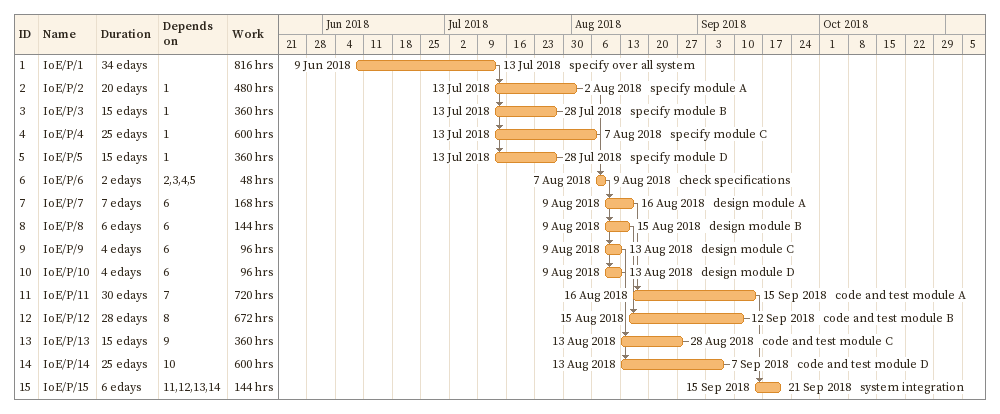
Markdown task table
| ID | Task | Duration | Start | Finish | Predecessors | Resources | Work (h) |
|---|---|---|---|---|---|---|---|
| 1 | IoE/P/1 | 34ed | 2018-06-09 | 2018-07-13 |  | specify over all system | 816 |
| 2 | IoE/P/2 | 20ed | 2018-07-13 | 2018-08-02 | 1 | specify module A | 480 |
| 3 | IoE/P/3 | 15ed | 2018-07-13 | 2018-07-28 | 1 | specify module B | 360 |
| 4 | IoE/P/4 | 25ed | 2018-07-13 | 2018-08-07 | 1 | specify module C | 600 |
| 5 | IoE/P/5 | 15ed | 2018-07-13 | 2018-07-28 | 1 | specify module D | 360 |
| 6 | IoE/P/6 | 2ed | 2018-08-07 | 2018-08-09 | 2, 3, 4, 5 | check specifications | 48 |
| 7 | IoE/P/7 | 7ed | 2018-08-09 | 2018-08-16 | 6 | design module A | 168 |
| 8 | IoE/P/8 | 6ed | 2018-08-09 | 2018-08-15 | 6 | design module B | 144 |
| 9 | IoE/P/9 | 4ed | 2018-08-09 | 2018-08-13 | 6 | design module C | 96 |
| 10 | IoE/P/10 | 4ed | 2018-08-09 | 2018-08-13 | 6 | design module D | 96 |
| 11 | IoE/P/11 | 30ed | 2018-08-16 | 2018-09-15 | 7 | code and test module A | 720 |
| 12 | IoE/P/12 | 28ed | 2018-08-15 | 2018-09-12 | 8 | code and test module B | 672 |
| 13 | IoE/P/13 | 15ed | 2018-08-13 | 2018-08-28 | 9 | code and test module C | 360 |
| 14 | IoE/P/14 | 25ed | 2018-08-13 | 2018-09-07 | 10 | code and test module D | 600 |
| 15 | IoE/P/15 | 6ed | 2018-09-15 | 2018-09-21 | 11, 12, 13, 14 | system integration | 144 |
